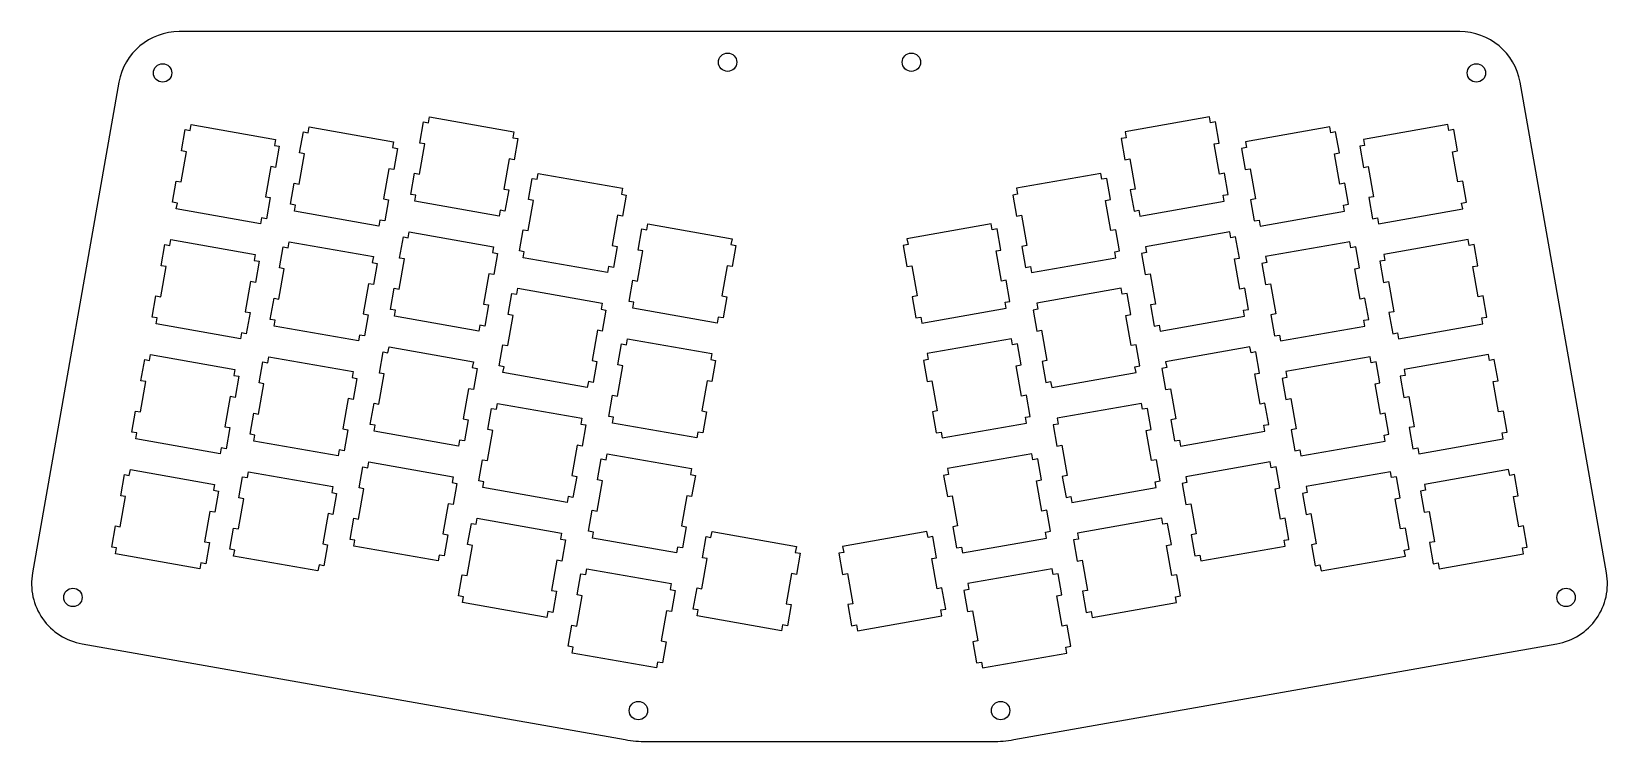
# Model space of a CAD drawing. Header units: millimetres. Extents: x -129 to 129, y -5 to 111.
import ezdxf

# ---------------------------------------------------------------- set-up
doc = ezdxf.new("R2010")
doc.units = ezdxf.units.MM
doc.layers.get('0').update_dxf_attribs({"linetype": 'CONTINUOUS'})

msp = doc.modelspace()

# ---------------------------------------------------------------- linework, layer by layer
msp.add_lwpolyline([(-104.49, 110.6, 0.36397), (-114.34, 102.34), (-128.46, 22.27, 0.414214), (-120.35, 10.69), (-31.72, -4.94, 0.043661), (-28.25, -5.24), (0, -5.24), (28.25, -5.24, 0.043661), (31.72, -4.94), (120.35, 10.69, 0.414214), (128.46, 22.27), (114.34, 102.34, 0.36397), (104.49, 110.6), (0, 110.6)], format="xyb", close=True)
for points in [[(-88.8, 92.98), (-88.97, 92.02), (-88.17, 91.88), (-88.77, 88.43), (-89.57, 88.57), (-90.44, 83.64), (-89.64, 83.5), (-90.25, 80.05), (-91.05, 80.19), (-91.22, 79.23), (-104.98, 81.65), (-104.81, 82.62), (-105.61, 82.76), (-105, 86.21), (-104.2, 86.06), (-103.33, 91), (-104.13, 91.14), (-103.53, 94.59), (-102.72, 94.44), (-102.55, 95.41)], [(-66.09, 87.47), (-65.29, 87.33), (-64.42, 92.26), (-65.22, 92.4), (-64.61, 95.85), (-63.81, 95.71), (-63.64, 96.67), (-49.89, 94.25), (-50.06, 93.28), (-49.26, 93.14), (-49.86, 89.69), (-50.66, 89.83), (-51.53, 84.9), (-50.73, 84.76), (-51.34, 81.31), (-52.14, 81.45), (-52.31, 80.49), (-66.07, 82.91), (-65.9, 83.88), (-66.7, 84.02)], [(65.9, 83.88), (66.7, 84.02), (66.09, 87.47), (65.29, 87.33), (64.42, 92.26), (65.22, 92.4), (64.61, 95.85), (63.81, 95.71), (63.64, 96.67), (49.89, 94.25), (50.06, 93.28), (49.26, 93.14), (49.86, 89.69), (50.66, 89.83), (51.53, 84.9), (50.73, 84.76), (51.34, 81.31), (52.14, 81.45), (52.31, 80.49), (66.07, 82.91)], [(102.55, 95.41), (88.8, 92.98), (88.97, 92.02), (88.17, 91.88), (88.77, 88.43), (89.57, 88.57), (90.44, 83.64), (89.64, 83.5), (90.25, 80.05), (91.05, 80.19), (91.22, 79.23), (104.98, 81.65), (104.81, 82.62), (105.61, 82.76), (105, 86.21), (104.2, 86.06), (103.33, 91), (104.13, 91.14), (103.53, 94.59), (102.72, 94.44)], [(-84.05, 90.64), (-84.85, 90.79), (-84.24, 94.23), (-83.44, 94.09), (-83.27, 95.06), (-69.52, 92.63), (-69.69, 91.67), (-68.88, 91.52), (-69.49, 88.08), (-70.29, 88.22), (-71.16, 83.29), (-70.36, 83.14), (-70.97, 79.7), (-71.77, 79.84), (-71.94, 78.87), (-85.7, 81.3), (-85.53, 82.26), (-86.33, 82.41), (-85.72, 85.85), (-84.92, 85.71)], [(83.44, 94.09), (83.27, 95.06), (69.52, 92.63), (69.69, 91.67), (68.88, 91.52), (69.49, 88.08), (70.29, 88.22), (71.16, 83.29), (70.36, 83.14), (70.97, 79.7), (71.77, 79.84), (71.94, 78.87), (85.7, 81.3), (85.53, 82.26), (86.33, 82.41), (85.72, 85.85), (84.92, 85.71), (84.05, 90.64), (84.85, 90.79), (84.24, 94.23)], [(-46.1, 86.49), (-45.93, 87.46), (-32.17, 85.03), (-32.34, 84.06), (-31.54, 83.92), (-32.15, 80.48), (-32.95, 80.62), (-33.82, 75.68), (-33.01, 75.54), (-33.62, 72.1), (-34.42, 72.24), (-34.59, 71.27), (-48.35, 73.7), (-48.18, 74.66), (-48.98, 74.8), (-48.37, 78.25), (-47.57, 78.11), (-46.7, 83.04), (-47.5, 83.18), (-46.9, 86.63)], [(45.93, 87.46), (32.17, 85.03), (32.34, 84.06), (31.54, 83.92), (32.15, 80.48), (32.95, 80.62), (33.82, 75.68), (33.01, 75.54), (33.62, 72.1), (34.42, 72.24), (34.59, 71.27), (48.35, 73.7), (48.18, 74.66), (48.98, 74.8), (48.37, 78.25), (47.57, 78.11), (46.7, 83.04), (47.5, 83.18), (46.9, 86.63), (46.1, 86.49)], [(-54.65, 62.55), (-55.45, 62.69), (-55.62, 61.73), (-69.38, 64.15), (-69.21, 65.12), (-70.01, 65.26), (-69.4, 68.71), (-68.6, 68.57), (-67.73, 73.5), (-68.53, 73.64), (-67.92, 77.09), (-67.12, 76.95), (-66.95, 77.91), (-53.19, 75.49), (-53.36, 74.52), (-52.56, 74.38), (-53.17, 70.93), (-53.97, 71.07), (-54.84, 66.14), (-54.04, 66)], [(-31.09, 66.57), (-30.48, 70.02), (-29.68, 69.88), (-28.81, 74.81), (-29.61, 74.95), (-29, 78.4), (-28.2, 78.26), (-28.03, 79.22), (-14.28, 76.8), (-14.45, 75.83), (-13.65, 75.69), (-14.25, 72.24), (-15.05, 72.39), (-15.92, 67.45), (-15.12, 67.31), (-15.73, 63.86), (-16.53, 64.01), (-16.7, 63.04), (-30.46, 65.47), (-30.29, 66.43)], [(16.7, 63.04), (30.46, 65.47), (30.29, 66.43), (31.09, 66.57), (30.48, 70.02), (29.68, 69.88), (28.81, 74.81), (29.61, 74.95), (29, 78.4), (28.2, 78.26), (28.03, 79.22), (14.28, 76.8), (14.45, 75.83), (13.65, 75.69), (14.25, 72.24), (15.05, 72.39), (15.92, 67.45), (15.12, 67.31), (15.73, 63.86), (16.53, 64.01)], [(69.4, 68.71), (68.6, 68.57), (67.73, 73.5), (68.53, 73.64), (67.92, 77.09), (67.12, 76.95), (66.95, 77.91), (53.19, 75.49), (53.36, 74.52), (52.56, 74.38), (53.17, 70.93), (53.97, 71.07), (54.84, 66.14), (54.04, 66), (54.65, 62.55), (55.45, 62.69), (55.62, 61.73), (69.38, 64.15), (69.21, 65.12), (70.01, 65.26)], [(-108.31, 67.45), (-107.51, 67.3), (-106.64, 72.24), (-107.44, 72.38), (-106.83, 75.83), (-106.03, 75.68), (-105.86, 76.65), (-92.1, 74.22), (-92.27, 73.26), (-91.47, 73.12), (-92.08, 69.67), (-92.88, 69.81), (-93.75, 64.88), (-92.95, 64.74), (-93.56, 61.29), (-94.36, 61.43), (-94.53, 60.47), (-108.29, 62.89), (-108.12, 63.86), (-108.92, 64)], [(-75.25, 60.11), (-89.01, 62.54), (-88.84, 63.5), (-89.64, 63.64), (-89.03, 67.09), (-88.23, 66.95), (-87.36, 71.88), (-88.16, 72.02), (-87.55, 75.47), (-86.75, 75.33), (-86.58, 76.3), (-72.82, 73.87), (-72.99, 72.9), (-72.19, 72.76), (-72.8, 69.32), (-73.6, 69.46), (-74.47, 64.52), (-73.67, 64.38), (-74.28, 60.94), (-75.08, 61.08)], [(72.99, 72.9), (72.19, 72.76), (72.8, 69.32), (73.6, 69.46), (74.47, 64.52), (73.67, 64.38), (74.28, 60.94), (75.08, 61.08), (75.25, 60.11), (89.01, 62.54), (88.84, 63.5), (89.64, 63.64), (89.03, 67.09), (88.23, 66.95), (87.36, 71.88), (88.16, 72.02), (87.55, 75.47), (86.75, 75.33), (86.58, 76.3), (72.82, 73.87)], [(92.08, 69.67), (92.88, 69.81), (93.75, 64.88), (92.95, 64.74), (93.56, 61.29), (94.36, 61.43), (94.53, 60.47), (108.29, 62.89), (108.12, 63.86), (108.92, 64), (108.31, 67.45), (107.51, 67.3), (106.64, 72.24), (107.44, 72.38), (106.83, 75.83), (106.03, 75.68), (105.86, 76.65), (92.1, 74.22), (92.27, 73.26), (91.47, 73.12)], [(-34.85, 65.16), (-35.45, 61.72), (-36.25, 61.86), (-37.12, 56.92), (-36.32, 56.78), (-36.93, 53.34), (-37.73, 53.48), (-37.9, 52.51), (-51.66, 54.94), (-51.49, 55.9), (-52.29, 56.04), (-51.68, 59.49), (-50.88, 59.35), (-50.01, 64.28), (-50.81, 64.42), (-50.2, 67.87), (-49.4, 67.73), (-49.23, 68.7), (-35.48, 66.27), (-35.65, 65.3)], [(37.12, 56.92), (36.32, 56.78), (36.93, 53.34), (37.73, 53.48), (37.9, 52.51), (51.66, 54.94), (51.49, 55.9), (52.29, 56.04), (51.68, 59.49), (50.88, 59.35), (50.01, 64.28), (50.81, 64.42), (50.2, 67.87), (49.4, 67.73), (49.23, 68.7), (35.48, 66.27), (35.65, 65.3), (34.85, 65.16), (35.45, 61.72), (36.25, 61.86)], [(-17.58, 58.04), (-17.75, 57.07), (-16.95, 56.93), (-17.56, 53.48), (-18.36, 53.62), (-19.23, 48.69), (-18.43, 48.55), (-19.04, 45.1), (-19.84, 45.24), (-20.01, 44.28), (-33.77, 46.71), (-33.6, 47.67), (-34.4, 47.81), (-33.79, 51.26), (-32.99, 51.12), (-32.12, 56.05), (-32.92, 56.19), (-32.31, 59.64), (-31.51, 59.5), (-31.34, 60.46)], [(17.75, 57.07), (16.95, 56.93), (17.56, 53.48), (18.36, 53.62), (19.23, 48.69), (18.43, 48.55), (19.04, 45.1), (19.84, 45.24), (20.01, 44.28), (33.77, 46.71), (33.6, 47.67), (34.4, 47.81), (33.79, 51.26), (32.99, 51.12), (32.12, 56.05), (32.92, 56.19), (32.31, 59.64), (31.51, 59.5), (31.34, 60.46), (17.58, 58.04)], [(-109.95, 53.48), (-110.75, 53.62), (-110.14, 57.06), (-109.34, 56.92), (-109.17, 57.89), (-95.41, 55.46), (-95.58, 54.5), (-94.78, 54.36), (-95.39, 50.91), (-96.19, 51.05), (-97.06, 46.12), (-96.26, 45.98), (-96.87, 42.53), (-97.67, 42.67), (-97.84, 41.71), (-111.6, 44.13), (-111.43, 45.1), (-112.23, 45.24), (-111.62, 48.68), (-110.82, 48.54)], [(-76.98, 45.62), (-77.59, 42.18), (-78.39, 42.32), (-78.56, 41.35), (-92.31, 43.78), (-92.14, 44.74), (-92.94, 44.88), (-92.34, 48.33), (-91.54, 48.19), (-90.67, 53.12), (-91.47, 53.26), (-90.86, 56.71), (-90.06, 56.57), (-89.89, 57.54), (-76.13, 55.11), (-76.3, 54.14), (-75.5, 54), (-76.11, 50.56), (-76.91, 50.7), (-77.78, 45.76)], [(-71.91, 49.81), (-71.04, 54.74), (-71.84, 54.88), (-71.23, 58.33), (-70.43, 58.19), (-70.26, 59.15), (-56.5, 56.73), (-56.67, 55.76), (-55.87, 55.62), (-56.48, 52.17), (-57.28, 52.31), (-58.15, 47.38), (-57.35, 47.24), (-57.96, 43.79), (-58.76, 43.93), (-58.93, 42.97), (-72.69, 45.39), (-72.52, 46.36), (-73.32, 46.5), (-72.71, 49.95)], [(71.91, 49.81), (71.04, 54.74), (71.84, 54.88), (71.23, 58.33), (70.43, 58.19), (70.26, 59.15), (56.5, 56.73), (56.67, 55.76), (55.87, 55.62), (56.48, 52.17), (57.28, 52.31), (58.15, 47.38), (57.35, 47.24), (57.96, 43.79), (58.76, 43.93), (58.93, 42.97), (72.69, 45.39), (72.52, 46.36), (73.32, 46.5), (72.71, 49.95)], [(76.91, 50.7), (77.78, 45.76), (76.98, 45.62), (77.59, 42.18), (78.39, 42.32), (78.56, 41.35), (92.31, 43.78), (92.14, 44.74), (92.94, 44.88), (92.34, 48.33), (91.54, 48.19), (90.67, 53.12), (91.47, 53.26), (90.86, 56.71), (90.06, 56.57), (89.89, 57.54), (76.13, 55.11), (76.3, 54.14), (75.5, 54), (76.11, 50.56)], [(96.19, 51.05), (97.06, 46.12), (96.26, 45.98), (96.87, 42.53), (97.67, 42.67), (97.84, 41.71), (111.6, 44.13), (111.43, 45.1), (112.23, 45.24), (111.62, 48.68), (110.82, 48.54), (109.95, 53.48), (110.75, 53.62), (110.14, 57.06), (109.34, 56.92), (109.17, 57.89), (95.41, 55.46), (95.58, 54.5), (94.78, 54.36), (95.39, 50.91)], [(-40.43, 38.16), (-39.63, 38.02), (-40.24, 34.58), (-41.04, 34.72), (-41.21, 33.75), (-54.97, 36.18), (-54.8, 37.14), (-55.6, 37.28), (-54.99, 40.73), (-54.19, 40.59), (-53.32, 45.52), (-54.12, 45.66), (-53.51, 49.11), (-52.71, 48.97), (-52.54, 49.93), (-38.78, 47.51), (-38.95, 46.54), (-38.15, 46.4), (-38.76, 42.96), (-39.56, 43.1)], [(54.97, 36.18), (54.8, 37.14), (55.6, 37.28), (54.99, 40.73), (54.19, 40.59), (53.32, 45.52), (54.12, 45.66), (53.51, 49.11), (52.71, 48.97), (52.54, 49.93), (38.78, 47.51), (38.95, 46.54), (38.15, 46.4), (38.76, 42.96), (39.56, 43.1), (40.43, 38.16), (39.63, 38.02), (40.24, 34.58), (41.04, 34.72), (41.21, 33.75)], [(-34.65, 41.7), (-20.89, 39.28), (-21.06, 38.31), (-20.26, 38.17), (-20.87, 34.72), (-21.67, 34.86), (-22.54, 29.93), (-21.74, 29.79), (-22.35, 26.34), (-23.15, 26.48), (-23.32, 25.52), (-37.07, 27.94), (-36.9, 28.91), (-37.71, 29.05), (-37.1, 32.5), (-36.3, 32.36), (-35.43, 37.29), (-36.23, 37.43), (-35.62, 40.88), (-34.82, 40.74)], [(20.87, 34.72), (21.67, 34.86), (22.54, 29.93), (21.74, 29.79), (22.35, 26.34), (23.15, 26.48), (23.32, 25.52), (37.07, 27.94), (36.9, 28.91), (37.71, 29.05), (37.1, 32.5), (36.3, 32.36), (35.43, 37.29), (36.23, 37.43), (35.62, 40.88), (34.82, 40.74), (34.65, 41.7), (20.89, 39.28), (21.06, 38.31), (20.26, 38.17)], [(-114.9, 25.37), (-114.73, 26.34), (-115.53, 26.48), (-114.93, 29.92), (-114.13, 29.78), (-113.26, 34.72), (-114.06, 34.86), (-113.45, 38.3), (-112.65, 38.16), (-112.48, 39.13), (-98.72, 36.7), (-98.89, 35.74), (-98.09, 35.6), (-98.7, 32.15), (-99.5, 32.29), (-100.37, 27.36), (-99.57, 27.22), (-100.18, 23.77), (-100.98, 23.91), (-101.15, 22.94)], [(-79.42, 31.8), (-80.22, 31.94), (-81.09, 27), (-80.29, 26.86), (-80.89, 23.42), (-81.69, 23.56), (-81.86, 22.59), (-95.62, 25.02), (-95.45, 25.98), (-96.25, 26.12), (-95.65, 29.57), (-94.84, 29.43), (-93.97, 34.36), (-94.78, 34.5), (-94.17, 37.95), (-93.37, 37.81), (-93.2, 38.77), (-79.44, 36.35), (-79.61, 35.38), (-78.81, 35.24)], [(-74.54, 39.57), (-73.74, 39.43), (-73.57, 40.39), (-59.81, 37.96), (-59.98, 37), (-59.18, 36.86), (-59.79, 33.41), (-60.59, 33.55), (-61.46, 28.62), (-60.66, 28.48), (-61.27, 25.03), (-62.07, 25.17), (-62.24, 24.21), (-75.99, 26.63), (-75.82, 27.6), (-76.62, 27.74), (-76.02, 31.19), (-75.22, 31.05), (-74.35, 35.98), (-75.15, 36.12)], [(76.62, 27.74), (76.02, 31.19), (75.22, 31.05), (74.35, 35.98), (75.15, 36.12), (74.54, 39.57), (73.74, 39.43), (73.57, 40.39), (59.81, 37.96), (59.98, 37), (59.18, 36.86), (59.79, 33.41), (60.59, 33.55), (61.46, 28.62), (60.66, 28.48), (61.27, 25.03), (62.07, 25.17), (62.24, 24.21), (75.99, 26.63), (75.82, 27.6)], [(80.29, 26.86), (80.89, 23.42), (81.69, 23.56), (81.86, 22.59), (95.62, 25.02), (95.45, 25.98), (96.25, 26.12), (95.65, 29.57), (94.84, 29.43), (93.97, 34.36), (94.78, 34.5), (94.17, 37.95), (93.37, 37.81), (93.2, 38.77), (79.44, 36.35), (79.61, 35.38), (78.81, 35.24), (79.42, 31.8), (80.22, 31.94), (81.09, 27)], [(114.73, 26.34), (115.53, 26.48), (114.93, 29.92), (114.13, 29.78), (113.26, 34.72), (114.06, 34.86), (113.45, 38.3), (112.65, 38.16), (112.48, 39.13), (98.72, 36.7), (98.89, 35.74), (98.09, 35.6), (98.7, 32.15), (99.5, 32.29), (100.37, 27.36), (99.57, 27.22), (100.18, 23.77), (100.98, 23.91), (101.15, 22.94), (114.9, 25.37)], [(-42.09, 28.75), (-42.26, 27.78), (-41.46, 27.64), (-42.07, 24.19), (-42.87, 24.34), (-43.74, 19.4), (-42.94, 19.26), (-43.55, 15.81), (-44.35, 15.96), (-44.52, 14.99), (-58.28, 17.42), (-58.1, 18.38), (-58.91, 18.52), (-58.3, 21.97), (-57.5, 21.83), (-56.63, 26.76), (-57.43, 26.9), (-56.82, 30.35), (-56.02, 30.21), (-55.85, 31.17)], [(43.74, 19.4), (42.94, 19.26), (43.55, 15.81), (44.35, 15.96), (44.52, 14.99), (58.28, 17.42), (58.1, 18.38), (58.91, 18.52), (58.3, 21.97), (57.5, 21.83), (56.63, 26.76), (57.43, 26.9), (56.82, 30.35), (56.02, 30.21), (55.85, 31.17), (42.09, 28.75), (42.26, 27.78), (41.46, 27.64), (42.07, 24.19), (42.87, 24.34)], [(-4.56, 22.18), (-5.43, 17.24), (-4.63, 17.1), (-5.24, 13.65), (-6.04, 13.8), (-6.21, 12.83), (-19.97, 15.26), (-19.8, 16.22), (-20.6, 16.36), (-19.99, 19.81), (-19.19, 19.67), (-18.32, 24.6), (-19.12, 24.74), (-18.51, 28.19), (-17.71, 28.05), (-17.54, 29.01), (-3.78, 26.59), (-3.95, 25.62), (-3.15, 25.48), (-3.76, 22.03)], [(19.97, 15.26), (19.8, 16.22), (20.6, 16.36), (19.99, 19.81), (19.19, 19.67), (18.32, 24.6), (19.12, 24.74), (18.51, 28.19), (17.71, 28.05), (17.54, 29.01), (3.78, 26.59), (3.95, 25.62), (3.15, 25.48), (3.76, 22.03), (4.56, 22.18), (5.43, 17.24), (4.63, 17.1), (5.24, 13.65), (6.04, 13.8), (6.21, 12.83)], [(-25.65, 7.58), (-26.45, 7.72), (-26.63, 6.76), (-40.38, 9.18), (-40.21, 10.15), (-41.01, 10.29), (-40.41, 13.74), (-39.6, 13.6), (-38.74, 18.53), (-39.54, 18.67), (-38.93, 22.12), (-38.13, 21.98), (-37.96, 22.94), (-24.2, 20.52), (-24.37, 19.55), (-23.57, 19.41), (-24.18, 15.96), (-24.98, 16.1), (-25.85, 11.17), (-25.05, 11.03)], [(26.45, 7.72), (26.63, 6.76), (40.38, 9.18), (40.21, 10.15), (41.01, 10.29), (40.41, 13.74), (39.6, 13.6), (38.74, 18.53), (39.54, 18.67), (38.93, 22.12), (38.13, 21.98), (37.96, 22.94), (24.2, 20.52), (24.37, 19.55), (23.57, 19.41), (24.18, 15.96), (24.98, 16.1), (25.85, 11.17), (25.05, 11.03), (25.65, 7.58)]]:
    msp.add_lwpolyline(points, close=True)
for centre in [(-15, 105.6), (15, 105.6), (-107.22, 103.85), (107.22, 103.85), (-121.86, 18.26), (121.86, 18.26), (-29.56, -0.2), (29.56, -0.2)]:
    msp.add_circle(centre, 1.5)

doc.saveas('drawing.dxf')
